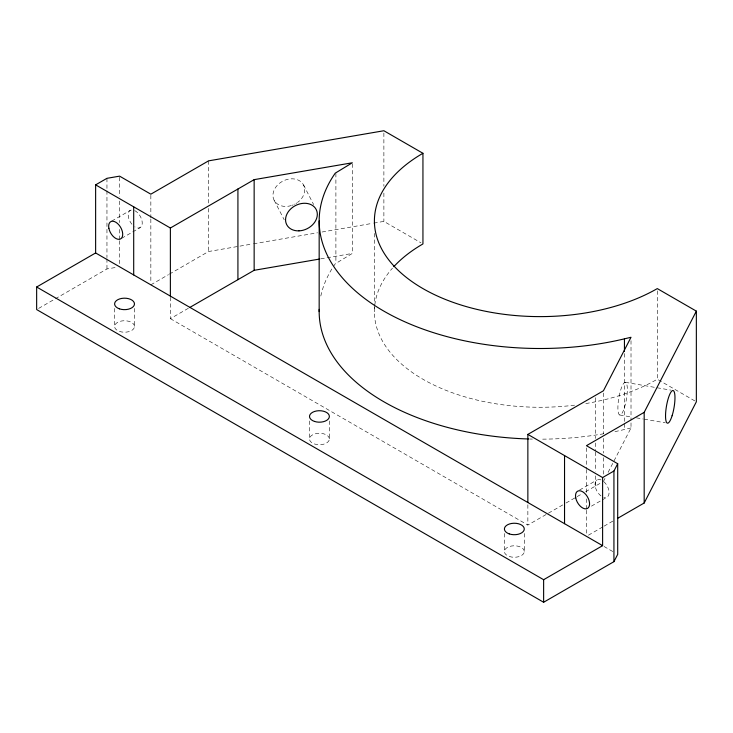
<?xml version="1.0" encoding="UTF-8"?>
<svg xmlns="http://www.w3.org/2000/svg" width="733" height="733" viewBox="0 0 733 733"><rect width="100%" height="100%" fill="white"/><g stroke="black" fill="none" stroke-linecap="round" stroke-linejoin="round"><path stroke-width="0.55" stroke-dasharray="3.67 2.75" d="M603.433 481.434L604.991 478.402M608.115 472.345L631.012 427.925L631.012 421.127M352.307 163.908L352.307 253.435L335.256 263.807A220.945 127.56 0 0 0 333.845 265.877M111.7 221.091L130.254 210.38M121.641 238.317L140.195 227.606M38.629 308.419L106.954 268.974L117.491 267.16M150.842 284.835L168.453 274.673M169.433 274.105L208.566 251.511L252.399 243.979M170.377 297.241L170.377 318.663L188.977 307.924M579.51 490.075L597.083 479.932M170.377 318.663L527.861 525.057L565.07 503.58M566.041 503.012L581.709 493.969M585.621 491.715L602.535 481.947M591.439 506.146L601.207 500.511M602.187 499.943L607.071 497.13M588.407 535.2L603.085 526.734M604.065 526.166L614.822 519.954M631.012 427.925L622.885 429.868A220.945 127.56 0 0 1 613.869 431.838M253.517 243.787L317.581 232.782M322.071 232.013L372.639 223.318M373.766 223.125L383.881 221.393L420.989 242.815M320.715 258.859L352.307 253.435M625.396 382.324L670.887 390.139M619.77 414.988L632.029 417.095M636.391 417.837L643.107 418.992M644.151 419.175L665.271 422.804M585.795 403.553A165.713 95.675 0 0 0 657.29 379.245L696.35 401.794M604.029 546.479L612.815 551.555M303.572 185.018L313.651 204.58M274.115 200.219L284.202 219.781M657.29 290.854L657.29 379.245M631.012 340.671L631.012 419.991M624.443 353.572L624.443 422.694M624.443 423.83L624.443 429.492M603.433 393.044L603.433 433.835M603.433 438.371L603.433 453.104M603.433 457.63L603.433 475.763M595.416 397.671L595.416 438.462M595.416 442.998L595.416 450.932M595.416 452.059L595.416 471.328M595.416 475.864L595.416 486.061M586.455 447.945L586.455 468.341M586.455 469.477L586.455 493.272M586.455 498.944L586.455 509.142M586.455 510.269L586.455 534.064M527.861 504.762L527.861 525.057M524.278 533.487L524.278 551.528A9.941 5.745 0 0 1 509.215 556.448A9.941 5.745 0 0 1 509.517 546.506A9.941 5.745 0 0 1 524.278 551.628M504.396 533.487L504.396 551.528M383.881 133.003L383.881 186.264M383.881 193.063L383.881 221.393M374.407 233.406L374.407 303.654M374.407 304.791L374.407 311.589M335.897 173.391L335.897 262.909M329.374 420.962L329.374 439.003A9.941 5.745 0 0 1 314.466 443.969A9.941 5.745 0 0 1 314.466 434.028A9.941 5.745 0 0 1 329.374 439.003M309.491 420.962L309.491 439.003M208.566 160.857L208.566 203.921M208.566 208.447L208.566 251.511M150.842 195.317L150.842 217.985M150.842 219.112L150.842 282.571M134.478 308.437L134.478 326.478A9.941 5.745 0 0 1 119.415 331.398A9.941 5.745 0 0 1 119.708 321.457A9.941 5.745 0 0 1 134.469 326.57M119.598 177.276L119.598 196.545M119.598 201.071L119.598 222.603M119.598 229.402L119.598 239.599M119.598 240.736L119.598 266.803M114.586 308.437L114.586 326.478M106.954 178.321L106.954 189.645M106.954 190.782L106.954 257.64M106.954 258.776L106.954 268.974M574.571 405.175A165.713 95.675 0 0 1 374.627 306.586M374.81 304.919A165.713 95.675 0 0 1 392.467 268.159M603.79 433.744A220.945 127.56 0 0 1 540.111 439.159M532.405 439.076A220.945 127.56 0 0 1 529.519 439.012M320.816 296.04A220.945 127.56 0 0 1 332.489 267.957M291.331 205.552A16.575 12.965 -27.3 0 1 273.363 192.229A16.575 12.965 -27.3 0 1 297.955 179.97A16.575 12.965 -27.3 0 1 297.497 202.482M296.783 202.968A16.575 12.965 -27.3 0 1 296.05 203.435M295.051 204.003A16.575 12.965 -27.3 0 1 294.538 204.269M293.218 204.874A16.575 12.965 -27.3 0 1 292.146 205.286M134.735 210.609A9.941 5.745 60 0 1 142.248 223.052A9.941 5.745 60 0 1 134.735 226.809M131.922 224.252A9.941 5.745 60 0 1 128.193 214.934A9.941 5.745 60 0 1 131.922 209.922M603.864 481.709A9.941 5.745 60 0 1 609.105 492.622A9.941 5.745 60 0 1 603.809 497.395M601.005 495.929A9.941 5.745 60 0 1 595.04 484.431A9.941 5.745 60 0 1 601.069 479.913M624.461 407.53A16.575 3.857 -80.3 0 0 625.46 382.333A16.575 3.857 -80.3 0 0 617.928 406.109A16.575 3.857 -80.3 0 0 624.461 407.53"/><path stroke-width="1.1" d="M95.629 252.958L36.65 287.006L36.65 309.564L543.629 602.26L613.933 561.67L613.933 471.017L617.699 463.723L586.455 445.682L644.179 412.349L696.35 311.14L657.29 288.591A165.713 95.675 0 0 1 422.941 288.591A165.713 95.675 0 0 1 422.941 153.289L383.881 130.74L208.566 160.857L150.842 194.181L119.598 176.149L106.954 178.321L95.629 184.853L95.629 252.958L602.608 545.664L602.608 477.559L527.861 434.403L527.861 502.508M613.933 561.67L617.699 554.377L617.699 463.723M617.763 518.258L644.179 503.003L696.35 401.794L696.35 311.14M95.629 184.853L170.377 228.009L254.149 179.649L352.307 162.781L335.256 173.153A220.945 127.56 0 0 0 383.881 311.14A220.945 127.56 0 0 0 622.885 339.214L631.012 337.272L603.433 390.781L527.861 434.403M189.957 307.356L254.149 270.303L319.588 259.051M602.608 477.559L613.933 471.017M36.65 287.006L543.629 579.711L602.608 545.664M644.179 412.349L644.179 503.003M624.443 338.838L624.443 351.309M564.538 455.578L564.538 523.683M543.629 579.711L543.629 602.26M422.941 153.289L422.941 243.942A165.713 95.675 0 0 0 393.804 266.675M319.167 220.935L319.167 311.589M254.149 179.649L254.149 270.303M237.923 189.013L237.923 279.667M170.377 228.009L170.377 296.114M133.699 206.834L133.699 274.939M528.548 438.975A220.945 127.56 0 0 1 319.203 309.363M119.415 308.84A9.941 5.745 0 0 0 134.469 304.021A9.941 5.745 0 0 0 119.708 298.899A9.941 5.745 0 0 0 119.415 308.84M314.466 421.42A9.941 5.745 0 0 0 329.374 416.445A9.941 5.745 0 0 0 314.466 411.479A9.941 5.745 0 0 0 314.466 421.42M509.215 533.899A9.941 5.745 0 0 0 524.278 529.079A9.941 5.745 0 0 0 509.517 523.958A9.941 5.745 0 0 0 509.215 533.899M575.735 497.863A9.941 5.745 60 0 0 587.454 508.445A9.941 5.745 60 0 0 584.458 493.089A9.941 5.745 60 0 0 575.735 497.863M108.869 228.293A9.941 5.745 60 0 0 120.578 238.921A9.941 5.745 60 0 0 117.628 223.583A9.941 5.745 60 0 0 108.869 228.293M672.106 415.721A16.575 3.857 -80.3 0 0 673.105 390.524A16.575 3.857 -80.3 0 0 665.573 414.301A16.575 3.857 -80.3 0 0 672.106 415.721M298.963 230.858A16.575 12.965 -27.3 0 0 316.271 209.675A16.575 12.965 -27.3 0 0 289.104 210.673A16.575 12.965 -27.3 0 0 298.963 230.858"/></g></svg>
